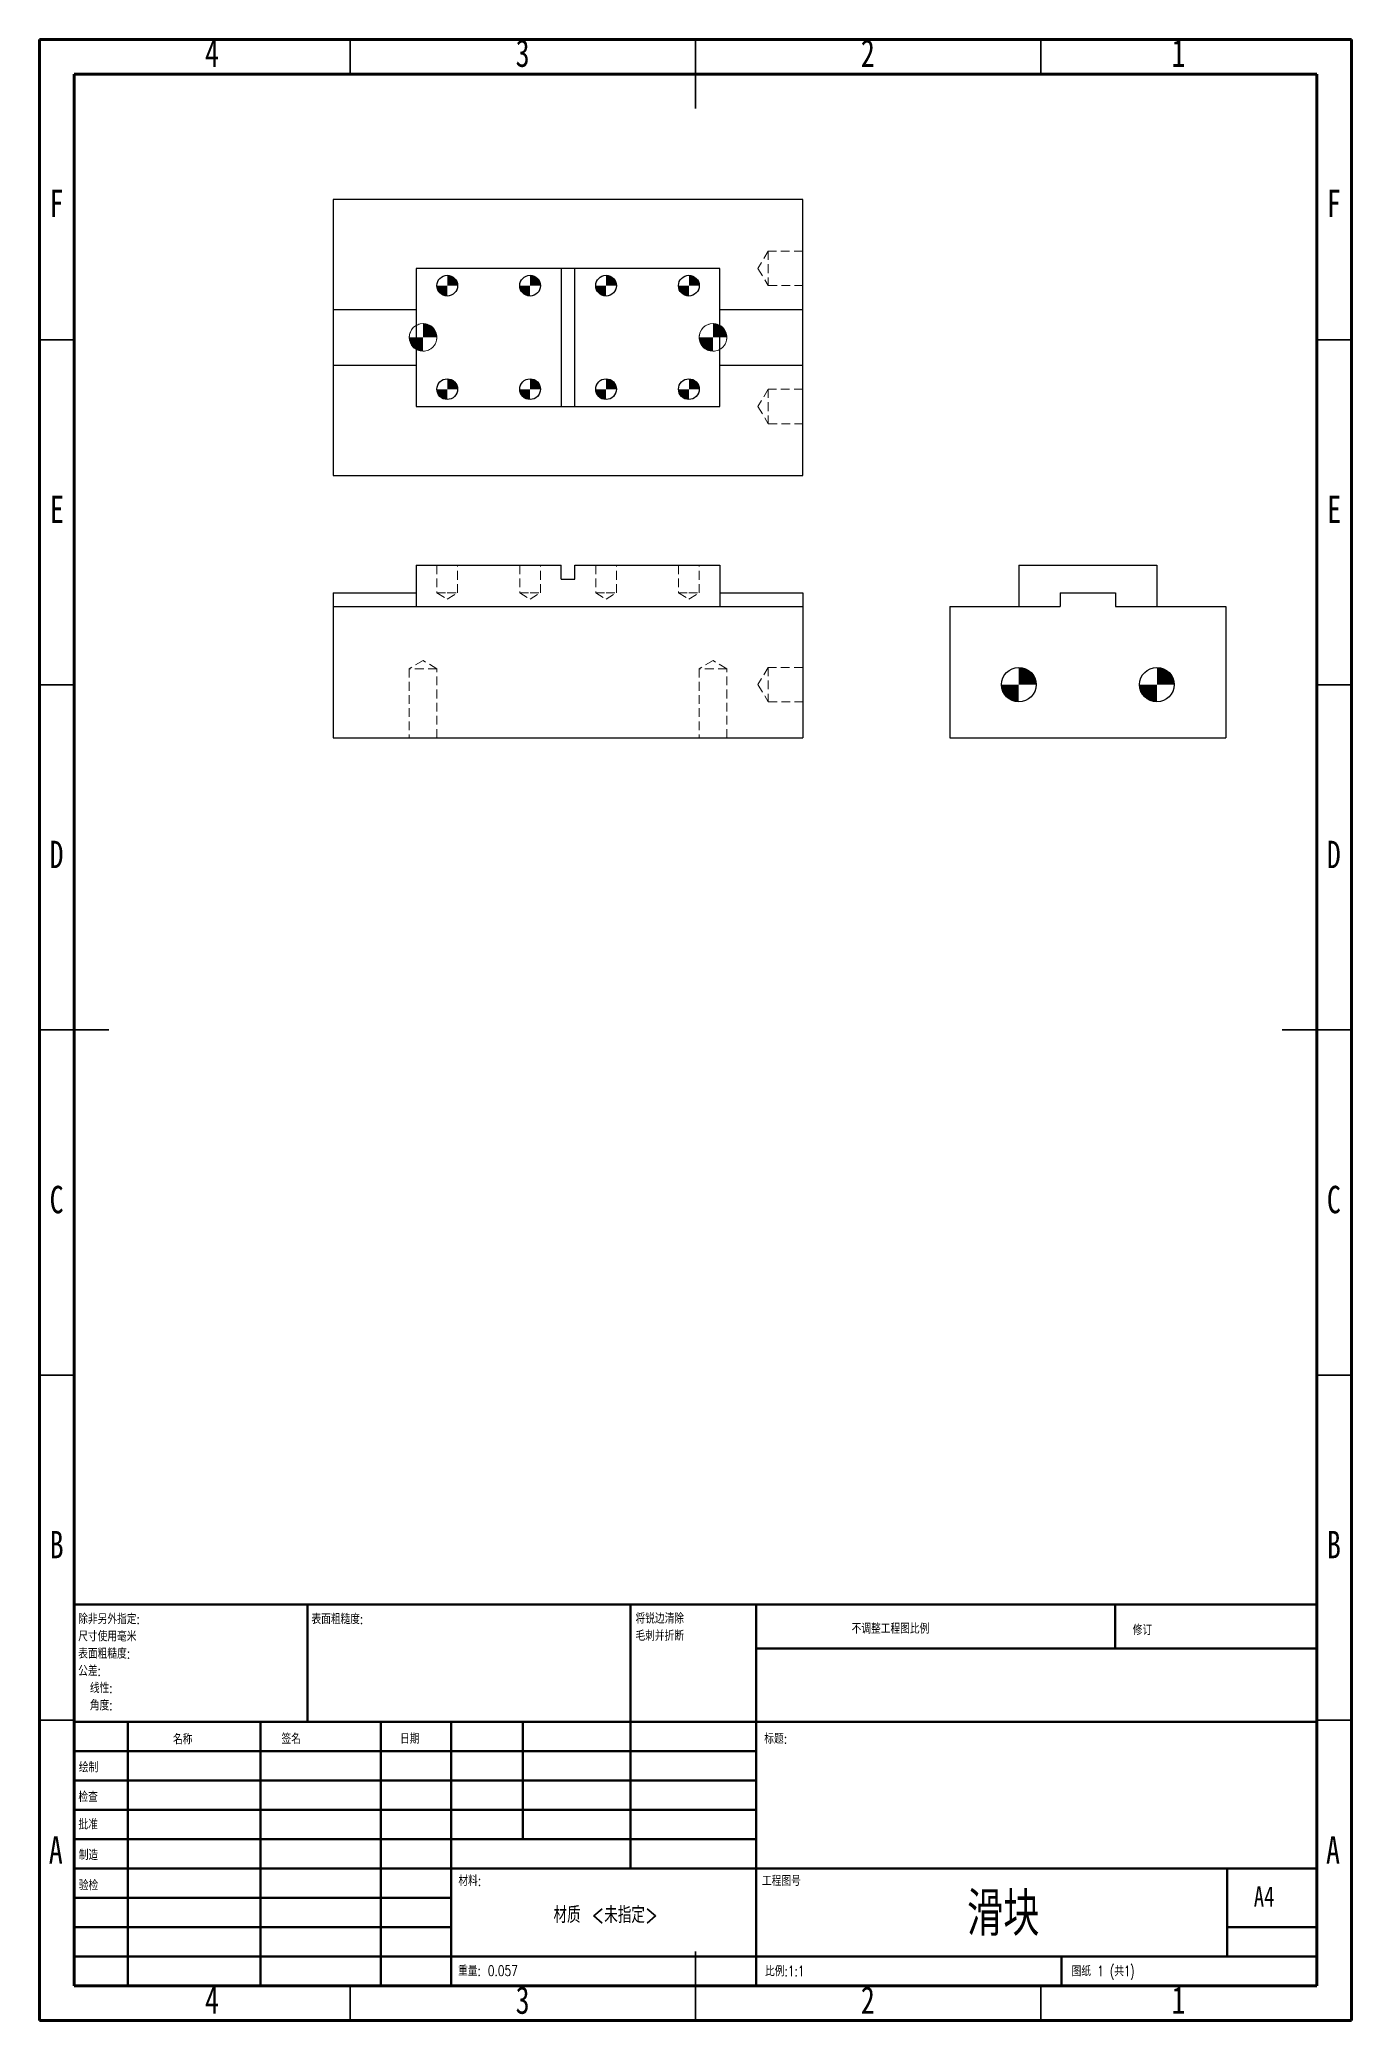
# Model space of a CAD drawing. Header units: millimetres. Extents: x 15 to 205, y 5 to 292.
import ezdxf

# ---------------------------------------------------------------- set-up
doc = ezdxf.new("R2010")
doc.units = ezdxf.units.MM
doc.linetypes.add('HIDDEN', pattern=[1.905, 1.27, -0.635])
doc.styles.add('SLDTEXTSTYLE0', font='TXT', dxfattribs={"width": 0.75})
doc.styles.add('SLDTEXTSTYLE1', font='TXT', dxfattribs={"width": 0.75, "bigfont": 'bigfont'})
doc.styles.add('SLDTEXTSTYLE2', font='TXT', dxfattribs={"width": 0.694444, "bigfont": 'bigfont'})

# ---------------------------------------------------------------- blocks, each defined once
blk = doc.blocks.new('SW_NOTE_0')
at = {"color": 0, "linetype": 'Continuous', "lineweight": 0, "char_height": 1.5, "attachment_point": 1, "style": 'SLDTEXTSTYLE1'}
for s, insert in [('\\M+18F9C\\M+194F1另\\M+18A4F\\M+18E77\\M+192E8:', (0, 1.93)), ('\\M+18EDA\\M+190A1\\M+18E67\\M+19770\\M+19F7C\\M+195C4', (0, -0.57)), ('\\M+1955C\\M+196CA\\M+19165糙\\M+19378:', (0, -3.07)), ('\\M+18CF6\\M+18DB7:', (0, -5.57)), ('线\\M+190AB:', (1.69, -8.07)), ('\\M+18A70\\M+19378:', (1.69, -10.57))]:
    blk.add_mtext(s, dxfattribs=dict(at, insert=insert))
blk = doc.blocks.new('SW_NOTE_1')
at = {"color": 0, "linetype": 'Continuous', "lineweight": 0, "char_height": 1.5, "attachment_point": 1, "style": 'SLDTEXTSTYLE1'}
for s, insert in [('\\M+18FAB锐边\\M+190B4\\M+18F9C', (0, 1.93)), ('\\M+196D1\\M+18E68\\M+19BF3\\M+190DC\\M+19266', (0, -0.57))]:
    blk.add_mtext(s, dxfattribs=dict(at, insert=insert))
blk = doc.blocks.new('SW_DOWELSYMBOL_0')
at = {"linetype": 'Continuous', "lineweight": 0}
h = blk.add_hatch(color=0, dxfattribs=at)
edge = h.paths.add_edge_path(flags=0)
edge.add_arc((0, 0), 1.5, 180, 270)
edge.add_line((0, -1.5), (0, 0))
edge.add_line((0, 0), (-1.5, 0))
h = blk.add_hatch(color=0, dxfattribs=at)
edge = h.paths.add_edge_path(flags=0)
edge.add_arc((0, 0), 1.5, 0, 90)
edge.add_line((0, 1.5), (0, 0))
edge.add_line((0, 0), (1.5, 0))
at = {"color": 0, "linetype": 'Continuous', "lineweight": 0}
blk.add_circle((0, 0), 1.5, dxfattribs=at)
blk = doc.blocks.new('SW_DOWELSYMBOL_1')
at = {"linetype": 'Continuous', "lineweight": 0}
h = blk.add_hatch(color=0, dxfattribs=at)
edge = h.paths.add_edge_path(flags=0)
edge.add_arc((0, 0), 1.5, 180, 270)
edge.add_line((0, -1.5), (0, 0))
edge.add_line((0, 0), (-1.5, 0))
h = blk.add_hatch(color=0, dxfattribs=at)
edge = h.paths.add_edge_path(flags=0)
edge.add_arc((0, 0), 1.5, 0, 90)
edge.add_line((0, 1.5), (0, 0))
edge.add_line((0, 0), (1.5, 0))
at = {"color": 0, "linetype": 'Continuous', "lineweight": 0}
blk.add_circle((0, 0), 1.5, dxfattribs=at)
blk = doc.blocks.new('SW_DOWELSYMBOL_2')
at = {"linetype": 'Continuous', "lineweight": 0}
h = blk.add_hatch(color=0, dxfattribs=at)
edge = h.paths.add_edge_path(flags=0)
edge.add_arc((0, 0), 1.5, 180, 270)
edge.add_line((0, -1.5), (0, 0))
edge.add_line((0, 0), (-1.5, 0))
h = blk.add_hatch(color=0, dxfattribs=at)
edge = h.paths.add_edge_path(flags=0)
edge.add_arc((0, 0), 1.5, 0, 90)
edge.add_line((0, 1.5), (0, 0))
edge.add_line((0, 0), (1.5, 0))
at = {"color": 0, "linetype": 'Continuous', "lineweight": 0}
blk.add_circle((0, 0), 1.5, dxfattribs=at)
blk = doc.blocks.new('SW_DOWELSYMBOL_3')
at = {"linetype": 'Continuous', "lineweight": 0}
h = blk.add_hatch(color=0, dxfattribs=at)
edge = h.paths.add_edge_path(flags=0)
edge.add_arc((0, 0), 1.5, 180, 270)
edge.add_line((0, -1.5), (0, 0))
edge.add_line((0, 0), (-1.5, 0))
h = blk.add_hatch(color=0, dxfattribs=at)
edge = h.paths.add_edge_path(flags=0)
edge.add_arc((0, 0), 1.5, 0, 90)
edge.add_line((0, 1.5), (0, 0))
edge.add_line((0, 0), (1.5, 0))
at = {"color": 0, "linetype": 'Continuous', "lineweight": 0}
blk.add_circle((0, 0), 1.5, dxfattribs=at)
blk = doc.blocks.new('SW_DOWELSYMBOL_4')
at = {"linetype": 'Continuous', "lineweight": 0}
h = blk.add_hatch(color=0, dxfattribs=at)
edge = h.paths.add_edge_path(flags=0)
edge.add_arc((0, 0), 1.5, 180, 270)
edge.add_line((0, -1.5), (0, 0))
edge.add_line((0, 0), (-1.5, 0))
h = blk.add_hatch(color=0, dxfattribs=at)
edge = h.paths.add_edge_path(flags=0)
edge.add_arc((0, 0), 1.5, 0, 90)
edge.add_line((0, 1.5), (0, 0))
edge.add_line((0, 0), (1.5, 0))
at = {"color": 0, "linetype": 'Continuous', "lineweight": 0}
blk.add_circle((0, 0), 1.5, dxfattribs=at)
blk = doc.blocks.new('SW_DOWELSYMBOL_5')
at = {"linetype": 'Continuous', "lineweight": 0}
h = blk.add_hatch(color=0, dxfattribs=at)
edge = h.paths.add_edge_path(flags=0)
edge.add_arc((0, 0), 1.5, 180, 270)
edge.add_line((0, -1.5), (0, 0))
edge.add_line((0, 0), (-1.5, 0))
h = blk.add_hatch(color=0, dxfattribs=at)
edge = h.paths.add_edge_path(flags=0)
edge.add_arc((0, 0), 1.5, 0, 90)
edge.add_line((0, 1.5), (0, 0))
edge.add_line((0, 0), (1.5, 0))
at = {"color": 0, "linetype": 'Continuous', "lineweight": 0}
blk.add_circle((0, 0), 1.5, dxfattribs=at)
blk = doc.blocks.new('SW_DOWELSYMBOL_6')
at = {"linetype": 'Continuous', "lineweight": 0}
h = blk.add_hatch(color=0, dxfattribs=at)
edge = h.paths.add_edge_path(flags=0)
edge.add_arc((0, 0), 1.5, 180, 270)
edge.add_line((0, -1.5), (0, 0))
edge.add_line((0, 0), (-1.5, 0))
h = blk.add_hatch(color=0, dxfattribs=at)
edge = h.paths.add_edge_path(flags=0)
edge.add_arc((0, 0), 1.5, 0, 90)
edge.add_line((0, 1.5), (0, 0))
edge.add_line((0, 0), (1.5, 0))
at = {"color": 0, "linetype": 'Continuous', "lineweight": 0}
blk.add_circle((0, 0), 1.5, dxfattribs=at)
blk = doc.blocks.new('SW_DOWELSYMBOL_7')
at = {"linetype": 'Continuous', "lineweight": 0}
h = blk.add_hatch(color=0, dxfattribs=at)
edge = h.paths.add_edge_path(flags=0)
edge.add_arc((0, 0), 1.5, 180, 270)
edge.add_line((0, -1.5), (0, 0))
edge.add_line((0, 0), (-1.5, 0))
h = blk.add_hatch(color=0, dxfattribs=at)
edge = h.paths.add_edge_path(flags=0)
edge.add_arc((0, 0), 1.5, 0, 90)
edge.add_line((0, 1.5), (0, 0))
edge.add_line((0, 0), (1.5, 0))
at = {"color": 0, "linetype": 'Continuous', "lineweight": 0}
blk.add_circle((0, 0), 1.5, dxfattribs=at)
blk = doc.blocks.new('SW_DOWELSYMBOL_8')
at = {"linetype": 'Continuous', "lineweight": 0}
h = blk.add_hatch(color=0, dxfattribs=at)
edge = h.paths.add_edge_path(flags=0)
edge.add_arc((0, 0), 2, 180, 270)
edge.add_line((0, -2), (0, 0))
edge.add_line((0, 0), (-2, 0))
h = blk.add_hatch(color=0, dxfattribs=at)
edge = h.paths.add_edge_path(flags=0)
edge.add_arc((0, 0), 2, 0, 90)
edge.add_line((0, 2), (0, 0))
edge.add_line((0, 0), (2, 0))
at = {"color": 0, "linetype": 'Continuous', "lineweight": 0}
blk.add_circle((0, 0), 2, dxfattribs=at)
blk = doc.blocks.new('SW_DOWELSYMBOL_9')
at = {"linetype": 'Continuous', "lineweight": 0}
h = blk.add_hatch(color=0, dxfattribs=at)
edge = h.paths.add_edge_path(flags=0)
edge.add_arc((0, 0), 2, 180, 270)
edge.add_line((0, -2), (0, 0))
edge.add_line((0, 0), (-2, 0))
h = blk.add_hatch(color=0, dxfattribs=at)
edge = h.paths.add_edge_path(flags=0)
edge.add_arc((0, 0), 2, 0, 90)
edge.add_line((0, 2), (0, 0))
edge.add_line((0, 0), (2, 0))
at = {"color": 0, "linetype": 'Continuous', "lineweight": 0}
blk.add_circle((0, 0), 2, dxfattribs=at)
blk = doc.blocks.new('SW_DOWELSYMBOL_10')
at = {"linetype": 'Continuous', "lineweight": 0}
h = blk.add_hatch(color=0, dxfattribs=at)
edge = h.paths.add_edge_path(flags=0)
edge.add_arc((0, 0), 2.5, 180, 270)
edge.add_line((0, -2.5), (0, 0))
edge.add_line((0, 0), (-2.5, 0))
h = blk.add_hatch(color=0, dxfattribs=at)
edge = h.paths.add_edge_path(flags=0)
edge.add_arc((0, 0), 2.5, 0, 90)
edge.add_line((0, 2.5), (0, 0))
edge.add_line((0, 0), (2.5, 0))
at = {"color": 0, "linetype": 'Continuous', "lineweight": 0}
blk.add_circle((0, 0), 2.5, dxfattribs=at)
blk = doc.blocks.new('SW_DOWELSYMBOL_11')
at = {"linetype": 'Continuous', "lineweight": 0}
h = blk.add_hatch(color=0, dxfattribs=at)
edge = h.paths.add_edge_path(flags=0)
edge.add_arc((0, 0), 2.5, 180, 270)
edge.add_line((0, -2.5), (0, 0))
edge.add_line((0, 0), (-2.5, 0))
h = blk.add_hatch(color=0, dxfattribs=at)
edge = h.paths.add_edge_path(flags=0)
edge.add_arc((0, 0), 2.5, 0, 90)
edge.add_line((0, 2.5), (0, 0))
edge.add_line((0, 0), (2.5, 0))
at = {"color": 0, "linetype": 'Continuous', "lineweight": 0}
blk.add_circle((0, 0), 2.5, dxfattribs=at)

msp = doc.modelspace()

# ---------------------------------------------------------------- linework, layer by layer
at = {"color": 7, "linetype": 'Continuous', "lineweight": 70}
for p, q in [((15, 5), (15, 292)), ((15, 292), (205, 292)), ((205, 292), (205, 5)), ((20, 10), (20, 287)), ((20, 287), (200, 287)), ((200, 287), (200, 10)), ((200, 10), (20, 10)), ((205, 5), (15, 5))]:
    msp.add_line(p, q, dxfattribs=at)
at = {"color": 7, "linetype": 'Continuous', "lineweight": 35}
for p, q in [((60, 287), (60, 292)), ((110, 292), (110, 282)), ((110, 287), (110, 292)), ((160, 287), (160, 292)), ((20, 248.5), (15, 248.5)), ((200, 248.5), (205, 248.5)), ((20, 198.5), (15, 198.5)), ((200, 198.5), (205, 198.5)), ((15, 148.5), (25, 148.5)), ((20, 148.5), (15, 148.5)), ((205, 148.5), (195, 148.5)), ((200, 148.5), (205, 148.5)), ((20, 98.5), (15, 98.5)), ((200, 98.5), (205, 98.5)), ((20, 48.5), (15, 48.5)), ((200, 48.5), (205, 48.5)), ((110, 5), (110, 15)), ((60, 10), (60, 5)), ((110, 10), (110, 5)), ((160, 10), (160, 5))]:
    msp.add_line(p, q, dxfattribs=at)
at = {"color": 7, "linetype": 'Continuous', "lineweight": 25}
for p, q in [((125.54, 268.85), (57.54, 268.85)), ((57.54, 268.85), (57.54, 252.85)), ((125.54, 252.85), (125.54, 268.85)), ((69.54, 258.85), (69.54, 238.85)), ((90.54, 258.85), (69.54, 258.85)), ((90.54, 258.85), (90.54, 238.85)), ((92.54, 258.85), (90.54, 258.85)), ((92.54, 238.85), (92.54, 258.85)), ((113.54, 258.85), (92.54, 258.85)), ((113.54, 238.85), (113.54, 258.85)), ((69.54, 252.85), (57.54, 252.85)), ((57.54, 252.85), (57.54, 244.85)), ((125.54, 252.85), (113.54, 252.85)), ((125.54, 244.85), (125.54, 252.85)), ((57.54, 244.85), (69.54, 244.85)), ((57.54, 244.85), (57.54, 228.85)), ((113.54, 244.85), (125.54, 244.85)), ((125.54, 228.85), (125.54, 244.85)), ((69.54, 238.85), (90.54, 238.85)), ((90.54, 238.85), (92.54, 238.85)), ((92.54, 238.85), (113.54, 238.85)), ((57.54, 228.85), (125.54, 228.85)), ((69.54, 215.84), (69.54, 209.84)), ((69.54, 215.84), (90.54, 215.84)), ((90.54, 213.84), (90.54, 215.84)), ((92.54, 215.84), (113.54, 215.84)), ((92.54, 213.84), (92.54, 215.84)), ((113.54, 215.84), (113.54, 209.84)), ((156.83, 215.84), (156.83, 209.84)), ((156.83, 215.84), (176.83, 215.84)), ((176.83, 215.84), (176.83, 209.84)), ((90.54, 213.84), (92.54, 213.84)), ((57.54, 211.84), (69.54, 211.84)), ((57.54, 211.84), (57.54, 209.84)), ((57.54, 209.84), (57.54, 190.84)), ((57.54, 209.84), (125.54, 209.84)), ((113.54, 211.84), (125.54, 211.84)), ((125.54, 211.84), (125.54, 209.84)), ((125.54, 209.84), (125.54, 190.84)), ((146.83, 209.84), (146.83, 190.84)), ((146.83, 209.84), (162.83, 209.84)), ((162.83, 211.84), (162.83, 209.84)), ((162.83, 211.84), (170.83, 211.84)), ((170.83, 211.84), (170.83, 209.84)), ((170.83, 209.84), (186.83, 209.84)), ((186.83, 209.84), (186.83, 190.84)), ((57.54, 190.84), (125.54, 190.84)), ((146.83, 190.84), (186.83, 190.84))]:
    msp.add_line(p, q, dxfattribs=at)
at = {"color": 7, "linetype": 'HIDDEN', "lineweight": 18}
for p, q in [((120.54, 261.35), (119.04, 258.85)), ((120.54, 261.35), (120.54, 256.35)), ((125.54, 261.35), (120.54, 261.35)), ((119.04, 258.85), (120.54, 256.35)), ((120.54, 256.35), (125.54, 256.35)), ((120.54, 241.35), (119.04, 238.85)), ((120.54, 241.35), (120.54, 236.35)), ((125.54, 241.35), (120.54, 241.35)), ((119.04, 238.85), (120.54, 236.35)), ((120.54, 236.35), (125.54, 236.35)), ((72.54, 215.84), (72.54, 211.84)), ((75.54, 211.84), (75.54, 215.84)), ((84.54, 215.84), (84.54, 211.84)), ((87.54, 211.84), (87.54, 215.84)), ((95.54, 215.84), (95.54, 211.84)), ((98.54, 211.84), (98.54, 215.84)), ((107.54, 215.84), (107.54, 211.84)), ((110.54, 211.84), (110.54, 215.84)), ((72.54, 211.84), (74.04, 211.84)), ((72.54, 211.84), (74.04, 210.94)), ((74.04, 211.84), (75.54, 211.84)), ((74.04, 210.94), (75.54, 211.84)), ((84.54, 211.84), (86.04, 211.84)), ((84.54, 211.84), (86.04, 210.94)), ((86.04, 211.84), (87.54, 211.84)), ((86.04, 210.94), (87.54, 211.84)), ((95.54, 211.84), (97.04, 211.84)), ((95.54, 211.84), (97.04, 210.94)), ((97.04, 211.84), (98.54, 211.84)), ((97.04, 210.94), (98.54, 211.84)), ((107.54, 211.84), (109.04, 211.84)), ((107.54, 211.84), (109.04, 210.94)), ((109.04, 211.84), (110.54, 211.84)), ((109.04, 210.94), (110.54, 211.84)), ((70.54, 202.04), (68.54, 200.84)), ((72.54, 200.84), (70.54, 202.04)), ((112.54, 202.04), (110.54, 200.84)), ((114.54, 200.84), (112.54, 202.04)), ((120.54, 201.04), (119.04, 198.54)), ((120.54, 201.04), (120.54, 196.04)), ((125.54, 201.04), (120.54, 201.04)), ((72.54, 200.84), (68.54, 200.84)), ((68.54, 200.84), (68.54, 190.84)), ((72.54, 190.84), (72.54, 200.84)), ((114.54, 200.84), (110.54, 200.84)), ((110.54, 200.84), (110.54, 190.84)), ((114.54, 190.84), (114.54, 200.84)), ((119.04, 198.54), (120.54, 196.04)), ((120.54, 196.04), (125.54, 196.04))]:
    msp.add_line(p, q, dxfattribs=at)
at = {"color": 7, "linetype": 'Continuous', "lineweight": 50}
for p, q in [((20, 65.25), (200, 65.25)), ((20, 65.25), (20, 10)), ((53.8, 48.25), (53.8, 65.25)), ((100.6, 65.25), (100.6, 27)), ((118.8, 65.25), (118.8, 10)), ((170.8, 58.88), (170.8, 65.25)), ((200, 58.88), (118.8, 58.88)), ((200, 48.25), (20, 48.25)), ((27.8, 48.25), (27.8, 10)), ((46.99, 48.25), (46.99, 10)), ((64.4, 48.25), (64.4, 10)), ((74.6, 10), (74.6, 48.25)), ((85, 31.25), (85, 48.25)), ((118.8, 44), (20, 44)), ((118.8, 39.75), (20, 39.75)), ((118.8, 35.5), (20, 35.5)), ((118.8, 31.25), (20, 31.25)), ((74.6, 27), (20, 27)), ((74.6, 27), (200, 27)), ((187, 14.25), (187, 27)), ((74.6, 22.75), (20, 22.75)), ((74.6, 18.5), (20, 18.5)), ((200, 18.5), (187, 18.5)), ((20, 14.25), (200, 14.25)), ((163, 10), (163, 14.25))]:
    msp.add_line(p, q, dxfattribs=at)
at = {"color": 7, "linetype": 'Continuous', "lineweight": 25}
for centre, radius in [((74.04, 256.35), 1.5), ((86.04, 256.35), 1.5), ((97.04, 256.35), 1.5), ((109.04, 256.35), 1.5), ((74.04, 241.35), 1.5), ((86.04, 241.35), 1.5), ((97.04, 241.35), 1.5), ((109.04, 241.35), 1.5), ((156.83, 198.54), 2.5), ((176.83, 198.54), 2.5)]:
    msp.add_circle(centre, radius, dxfattribs=at)
at = {"color": 7, "linetype": 'HIDDEN', "lineweight": 18}
for centre in [(70.54, 248.85), (112.54, 248.85)]:
    msp.add_circle(centre, 2, dxfattribs=at)

# ---------------------------------------------------------------- block references
at = {"color": 7, "linetype": 'Continuous', "lineweight": 0}
for name, p in [('SW_DOWELSYMBOL_7', (74.04, 256.35)), ('SW_DOWELSYMBOL_4', (86.04, 256.35)), ('SW_DOWELSYMBOL_0', (97.04, 256.35)), ('SW_DOWELSYMBOL_3', (109.04, 256.35)), ('SW_DOWELSYMBOL_8', (70.54, 248.85)), ('SW_DOWELSYMBOL_9', (112.54, 248.85)), ('SW_DOWELSYMBOL_6', (74.04, 241.35)), ('SW_DOWELSYMBOL_5', (86.04, 241.35)), ('SW_DOWELSYMBOL_1', (97.04, 241.35)), ('SW_DOWELSYMBOL_2', (109.04, 241.35)), ('SW_DOWELSYMBOL_10', (156.83, 198.54)), ('SW_DOWELSYMBOL_11', (176.83, 198.54)), ('SW_NOTE_0', (20.59, 61.99)), ('SW_NOTE_1', (101.31, 62.07))]:
    msp.add_blockref(name, p, dxfattribs=at)

# ---------------------------------------------------------------- texts
for s, insert, char_height, attachment_point, style in [('4', (39.96, 292.02), 3.97, 2, 'SLDTEXTSTYLE0'), ('3', (84.96, 292.02), 3.97, 2, 'SLDTEXTSTYLE0'), ('2', (134.96, 292.02), 3.97, 2, 'SLDTEXTSTYLE0'), ('1', (179.96, 292.02), 3.97, 2, 'SLDTEXTSTYLE0'), ('F', (17.46, 270.27), 3.97, 2, 'SLDTEXTSTYLE0'), ('F', (202.46, 270.27), 3.97, 2, 'SLDTEXTSTYLE0'), ('E', (17.51, 225.92), 3.97, 2, 'SLDTEXTSTYLE0'), ('E', (202.51, 225.92), 3.97, 2, 'SLDTEXTSTYLE0'), ('D', (17.45, 175.92), 3.97, 2, 'SLDTEXTSTYLE0'), ('D', (202.45, 175.92), 3.97, 2, 'SLDTEXTSTYLE0'), ('C', (17.46, 125.92), 3.97, 2, 'SLDTEXTSTYLE0'), ('C', (202.46, 125.92), 3.97, 2, 'SLDTEXTSTYLE0'), ('B', (17.47, 75.92), 3.97, 2, 'SLDTEXTSTYLE0'), ('B', (202.47, 75.92), 3.97, 2, 'SLDTEXTSTYLE0'), ('\\M+1955C\\M+196CA\\M+19165糙\\M+19378:', (54.37, 63.92), 1.5, 1, 'SLDTEXTSTYLE1'), ('\\M+19573调\\M+190AE\\M+18D48\\M+192F6图\\M+194E4\\M+197E1', (132.61, 62.53), 1.5, 1, 'SLDTEXTSTYLE1'), ('\\M+18F43订', (173.33, 62.33), 1.5, 1, 'SLDTEXTSTYLE1'), ('\\M+196BC\\M+18FCC', (34.32, 46.5), 1.5, 1, 'SLDTEXTSTYLE1'), ('签\\M+196BC', (50.03, 46.56), 1.5, 1, 'SLDTEXTSTYLE1'), ('\\M+193FA\\M+18AFA', (67.21, 46.58), 1.5, 1, 'SLDTEXTSTYLE1'), ('标题:', (119.96, 46.58), 1.5, 1, 'SLDTEXTSTYLE1'), ('绘\\M+190A7', (20.68, 42.43), 1.5, 1, 'SLDTEXTSTYLE1'), ('检查', (20.62, 38.15), 1.5, 1, 'SLDTEXTSTYLE1'), ('A', (17.34, 31.67), 3.97, 2, 'SLDTEXTSTYLE0'), ('\\M+194E1\\M+18F79', (20.62, 34.18), 1.5, 1, 'SLDTEXTSTYLE1'), ('A', (202.34, 31.67), 3.97, 2, 'SLDTEXTSTYLE0'), ('\\M+190A7\\M+191A2', (20.68, 29.73), 1.5, 1, 'SLDTEXTSTYLE1'), ('\\M+18DDE\\M+197BF:', (75.65, 25.99), 1.5, 1, 'SLDTEXTSTYLE1'), ('\\M+18D48\\M+192F6图\\M+18D86', (119.63, 25.99), 1.5, 1, 'SLDTEXTSTYLE1'), ('验检', (20.68, 25.35), 1.5, 1, 'SLDTEXTSTYLE1'), ('\\M+18A8A块', (154.58, 23.61), 6.35, 2, 'SLDTEXTSTYLE1'), ('A4', (190.87, 24.41), 2.91, 1, 'SLDTEXTSTYLE0'), ('\\M+18DDE质 <\\M+196A2\\M+18E77\\M+192E8>', (96.97, 21.49), 2.3813, 2, 'SLDTEXTSTYLE1'), ('\\M+18F64\\M+197CA: 0.057', (75.62, 12.95), 1.4986, 1, 'SLDTEXTSTYLE1'), ('\\M+194E4\\M+197E1:1:1', (120.07, 12.9), 1.5, 1, 'SLDTEXTSTYLE1'), ('图纸 1 (\\M+18BA41)', (164.48, 12.9), 1.5, 1, 'SLDTEXTSTYLE2'), ('4', (39.96, 9.92), 3.97, 2, 'SLDTEXTSTYLE0'), ('3', (84.96, 9.92), 3.97, 2, 'SLDTEXTSTYLE0'), ('2', (134.96, 9.92), 3.97, 2, 'SLDTEXTSTYLE0'), ('1', (179.96, 9.92), 3.97, 2, 'SLDTEXTSTYLE0')]:
    msp.add_mtext(s, dxfattribs=dict(at, insert=insert, char_height=char_height, attachment_point=attachment_point, style=style))

doc.saveas('drawing.dxf')
